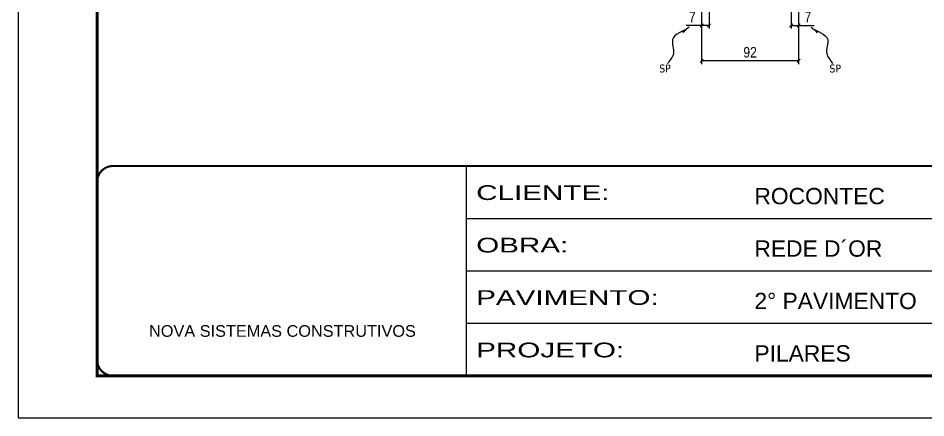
# Model space of a CAD drawing. Extents: x 2949 to 9203, y -16089 to 12527.
# Drawn here: x 6133 to 6994, y -12643 to -12264 of the extents above; entities that cross this region are included whole.
import ezdxf

# ---------------------------------------------------------------- set-up
doc = ezdxf.new("R2010")
doc.units = 0
doc.linetypes.add('CONTINUO', pattern=[0])
doc.linetypes.add('DASHED', pattern=[0.75, 0.5, -0.25])
doc.layers.add('COTA', color=241, linetype='Continuous')
doc.layers.add('texto', color=7, linetype='Continuous')
doc.layers.add('Folhas', color=255, linetype='Continuous', lineweight=9)
doc.layers.add('SARRAFO DE PRESSAO', color=251, linetype='DASHED', lineweight=9)
doc.styles.add('ARIAL', font='arial.ttf')
doc.styles.add('COTA TECNICA', font='techl___.ttf', dxfattribs={"height": 10})
doc.styles.add('COTA TECNICA-50', font='techl___.ttf', dxfattribs={"height": 10})
doc.styles.get("Standard").update_dxf_attribs({"font": 'arial.ttf'})
doc.styles.add('Tecnologia', font='')
doc.styles.get('Tecnologia').set_extended_font_data('Forgotten Futurist')
doc.dimstyles.new('COTA PAINEL-50', dxfattribs={"dimtxt": 10, "dimasz": 3, "dimexe": 3, "dimexo": 3, "dimgap": 3, "dimtad": 1, "dimdec": 1, "dimzin": 12, "dimdsep": 46, "dimtxsty": 'COTA TECNICA-50', "dimblk1": 'OBLIQUE', "dimblk2": 'OBLIQUE', "dimsah": 1, "dimcen": 0.9, "dimclrd": 4, "dimclre": 4, "dimclrt": 240, "dimadec": 1, "dimazin": 3, "dimtfac": 1, "dimtdec": 1, "dimtmove": 0, "dimatfit": 3, "dimfxl": 1, "dimtolj": 1, "dimtzin": 12, "dimarcsym": 0})
doc.dimstyles.new('PAINEL', dxfattribs={"dimtxt": 10, "dimasz": 3, "dimexe": 3, "dimexo": 3, "dimgap": 3, "dimtad": 1, "dimdec": 1, "dimzin": 12, "dimdsep": 46, "dimtxsty": 'COTA TECNICA', "dimblk1": 'OBLIQUE', "dimblk2": 'OBLIQUE', "dimsah": 1, "dimcen": 0.9, "dimclrd": 4, "dimclre": 4, "dimclrt": 240, "dimadec": 1, "dimazin": 3, "dimtfac": 1, "dimtdec": 1, "dimtmove": 0, "dimatfit": 3, "dimfxl": 1, "dimtolj": 1, "dimtzin": 12, "dimarcsym": 0})
doc.dimstyles.get("Standard").update_dxf_attribs({"dimtxt": 0.18, "dimasz": 0.18, "dimexe": 0.18, "dimexo": 0.0625, "dimgap": 0.09, "dimtad": 0, "dimtih": 1, "dimtoh": 1, "dimdec": 4, "dimzin": 0, "dimdsep": 46, "dimtxsty": 'Standard', "dimcen": 0.09, "dimadec": 0, "dimazin": 0, "dimtfac": 1, "dimtdec": 4, "dimtofl": 0, "dimtmove": 0, "dimatfit": 3, "dimfxl": 1, "dimtolj": 1, "dimtzin": 0, "dimarcsym": 0})

# ---------------------------------------------------------------- blocks, each defined once
blk = doc.blocks.new('9999999999')
at = {"color": 30, "linetype": 'CONTINUO'}
for p, q in [((98564.56, 34230.21), (98564.56, 34429.45)), ((98564.56, 34379.64), (99583.98, 34379.64)), ((98564.56, 34329.83), (99487.98, 34329.83)), ((98564.56, 34280.02), (99487.98, 34280.02))]:
    blk.add_line(p, q, dxfattribs=at)
at = {"color": 30, "linetype": 'CONTINUO', "const_width": 2}
blk.add_lwpolyline([(99583.98, 34230.21), (99583.98, 34414.45, 0.414214), (99568.98, 34429.45), (98228.98, 34429.45, 0.414214), (98213.98, 34414.45), (98213.98, 34245.21, 0.414214), (98228.98, 34230.21), (99583.98, 34230.21)], format="xyb", dxfattribs=at)
at = {"layer": 'Folhas'}
blk.add_lwpolyline([(98138.98, 34190.21), (99623.98, 34190.21), (99623.98, 35240.21), (98138.98, 35240.21)], close=True, dxfattribs=at)
at = {"layer": 'Folhas', "color": 30, "const_width": 3}
blk.add_lwpolyline([(98213.98, 34230.21), (99583.98, 34230.21), (99583.98, 35200.21), (98213.98, 35200.21)], close=True, dxfattribs=at)
at = {"color": 7, "linetype": 'Continuous', "ltscale": 5, "style": 'ARIAL'}
for s, height, p in [('ROCONTEC', 15.483, (98837.68, 34393.13)), ('REDE D´OR', 15.483, (98837.68, 34343.32)), ('2° PAVIMENTO', 15.4829, (98837.68, 34293.51)), ('NOVA SISTEMAS CONSTRUTIVOS', 11.0592, (98263.19, 34267.21)), ('PILARES', 15.483, (98837.68, 34243.7))]:
    blk.add_text(s, height=height, dxfattribs=at).set_placement(p)
at = {"layer": 'Folhas', "color": 7, "style": 'Tecnologia', "width": 1.5}
for s, p in [('CLIENTE:', (98573.65, 34397.17)), ('OBRA:', (98573.65, 34347.31)), ('PAVIMENTO:', (98573.65, 34297.5)), ('PROJETO:', (98573.65, 34247.69))]:
    blk.add_text(s, height=14, dxfattribs=at).set_placement(p)
blk = doc.blocks.new('_Oblique')
at = {"color": 0, "linetype": 'ByBlock', "lineweight": -2}
blk.add_line((-0.5, -0.5), (0.5, 0.5), dxfattribs=at)
blk = doc.blocks.new('*D2898')
at = {"layer": 'COTA', "color": 4, "lineweight": -2, "transparency": 16777216}
for p, q in [((6781.14, -12253.06), (6781.14, -12307.23)), ((6873.14, -12253.06), (6873.14, -12307.23)), ((6873.14, -12304.23), (6781.14, -12304.23))]:
    blk.add_line(p, q, dxfattribs=at)
at = {"layer": 'Defpoints', "color": 0, "transparency": 16777216}
for p in [(6781.14, -12250.06), (6873.14, -12250.06), (6781.14, -12304.23)]:
    blk.add_point(p, dxfattribs=at)
at = {"layer": 'COTA', "color": 4, "lineweight": -2, "transparency": 16777216, "xscale": 3, "yscale": 3, "zscale": 3, "rotation": 180}
blk.add_blockref('_Oblique', (6781.14, -12304.23), dxfattribs=at)
at = {"layer": 'COTA', "color": 4, "lineweight": -2, "transparency": 16777216, "xscale": 3, "yscale": 3, "zscale": 3}
blk.add_blockref('_Oblique', (6873.14, -12304.23), dxfattribs=at)
at = {"layer": 'COTA', "color": 240, "transparency": 16777216, "insert": (6827.14, -12296.15), "char_height": 10, "attachment_point": 5, "style": 'COTA TECNICA'}
blk.add_mtext('\\A1;92', dxfattribs=at)
blk = doc.blocks.new('*D2899')
at = {"layer": 'COTA', "color": 4, "lineweight": -2, "transparency": 16777216}
for p, q in [((6781.14, -12255.06), (6781.14, -12273.57)), ((6788.14, -12253.06), (6788.14, -12273.57)), ((6781.14, -12270.57), (6766.41, -12270.57)), ((6788.14, -12270.57), (6781.14, -12270.57))]:
    blk.add_line(p, q, dxfattribs=at)
at = {"layer": 'Defpoints', "color": 0, "transparency": 16777216}
for p in [(6781.14, -12252.06), (6788.14, -12250.06), (6781.14, -12270.57)]:
    blk.add_point(p, dxfattribs=at)
at = {"layer": 'COTA', "color": 4, "lineweight": -2, "transparency": 16777216, "xscale": 3, "yscale": 3, "zscale": 3, "rotation": 180}
blk.add_blockref('_Oblique', (6781.14, -12270.57), dxfattribs=at)
at = {"layer": 'COTA', "color": 4, "lineweight": -2, "transparency": 16777216, "xscale": 3, "yscale": 3, "zscale": 3}
blk.add_blockref('_Oblique', (6788.14, -12270.57), dxfattribs=at)
at = {"layer": 'COTA', "color": 240, "transparency": 16777216, "insert": (6772.28, -12262.5), "char_height": 10, "attachment_point": 5, "style": 'COTA TECNICA-50'}
blk.add_mtext('\\A1;7', dxfattribs=at)
blk = doc.blocks.new('*D2900')
at = {"layer": 'COTA', "color": 4, "lineweight": -2, "transparency": 16777216}
for p, q in [((6866.14, -12253.06), (6866.14, -12273.57)), ((6873.14, -12255.06), (6873.14, -12273.57)), ((6866.14, -12270.57), (6873.14, -12270.57)), ((6873.14, -12270.57), (6887.88, -12270.57))]:
    blk.add_line(p, q, dxfattribs=at)
at = {"layer": 'Defpoints', "color": 0, "transparency": 16777216}
for p in [(6866.14, -12250.06), (6873.14, -12252.06), (6873.14, -12270.57)]:
    blk.add_point(p, dxfattribs=at)
at = {"layer": 'COTA', "color": 4, "lineweight": -2, "transparency": 16777216, "xscale": 3, "yscale": 3, "zscale": 3, "rotation": 180}
blk.add_blockref('_Oblique', (6866.14, -12270.57), dxfattribs=at)
at = {"layer": 'COTA', "color": 4, "lineweight": -2, "transparency": 16777216, "xscale": 3, "yscale": 3, "zscale": 3}
blk.add_blockref('_Oblique', (6873.14, -12270.57), dxfattribs=at)
at = {"layer": 'COTA', "color": 240, "transparency": 16777216, "insert": (6882.01, -12262.5), "char_height": 10, "attachment_point": 5, "style": 'COTA TECNICA-50'}
blk.add_mtext('\\A1;7', dxfattribs=at)

msp = doc.modelspace()

# ---------------------------------------------------------------- block references
at = {"layer": 'SARRAFO DE PRESSAO', "color": 6, "linetype": 'ByBlock'}
msp.add_blockref('9999999999', (-92006.44, -46833.55), dxfattribs=at)

# ---------------------------------------------------------------- texts
at = {"layer": 'texto', "color": 0, "char_height": 7.5, "attachment_point": 5}
for insert in [(6746.37, -12311.55), (6907.92, -12311.55)]:
    msp.add_mtext('{\\fTahoma|b0|i0|c0|p34;\\C4;SP}', dxfattribs=dict(at, insert=insert))

# ---------------------------------------------------------------- dimensions: what is measured, and where the dimension line sits
at = {"layer": 'COTA'}
dim = msp.add_linear_dim(base=(6781.14, -12270.57), p1=(6788.14, -12250.06), p2=(6781.14, -12252.06), angle=180, dimstyle='COTA PAINEL-50', dxfattribs=at)
dim.commit()
dim.dimension.update_dxf_attribs({"geometry": '*D2899', "text_midpoint": (6772.28, -12262.5)})
dim = msp.add_linear_dim(base=(6781.14, -12304.23), p1=(6873.14, -12250.06), p2=(6781.14, -12250.06), angle=180, dimstyle='PAINEL', override={"dimarcsym": 2}, dxfattribs=at)
dim.commit()
dim.dimension.update_dxf_attribs({"geometry": '*D2898', "text_midpoint": (6827.14, -12296.15)})
dim = msp.add_linear_dim(base=(6873.14, -12270.57), p1=(6866.14, -12250.06), p2=(6873.14, -12252.06), dimstyle='COTA PAINEL-50', dxfattribs=at)
dim.commit()
dim.dimension.update_dxf_attribs({"geometry": '*D2900', "text_midpoint": (6882.01, -12262.5)})

# ---------------------------------------------------------------- leaders
at = {"layer": 'COTA', "path_type": 1}
for points in [[(6769.32, -12272.24), (6753.53, -12284.08), (6754.46, -12297.08), (6748.9, -12306.86)], [(6884.97, -12272.24), (6900.76, -12284.08), (6899.83, -12297.08), (6905.39, -12306.86)]]:
    msp.add_leader(points, dimstyle='Standard', override={"dimasz": 8}, dxfattribs=at)

doc.saveas('drawing.dxf')
